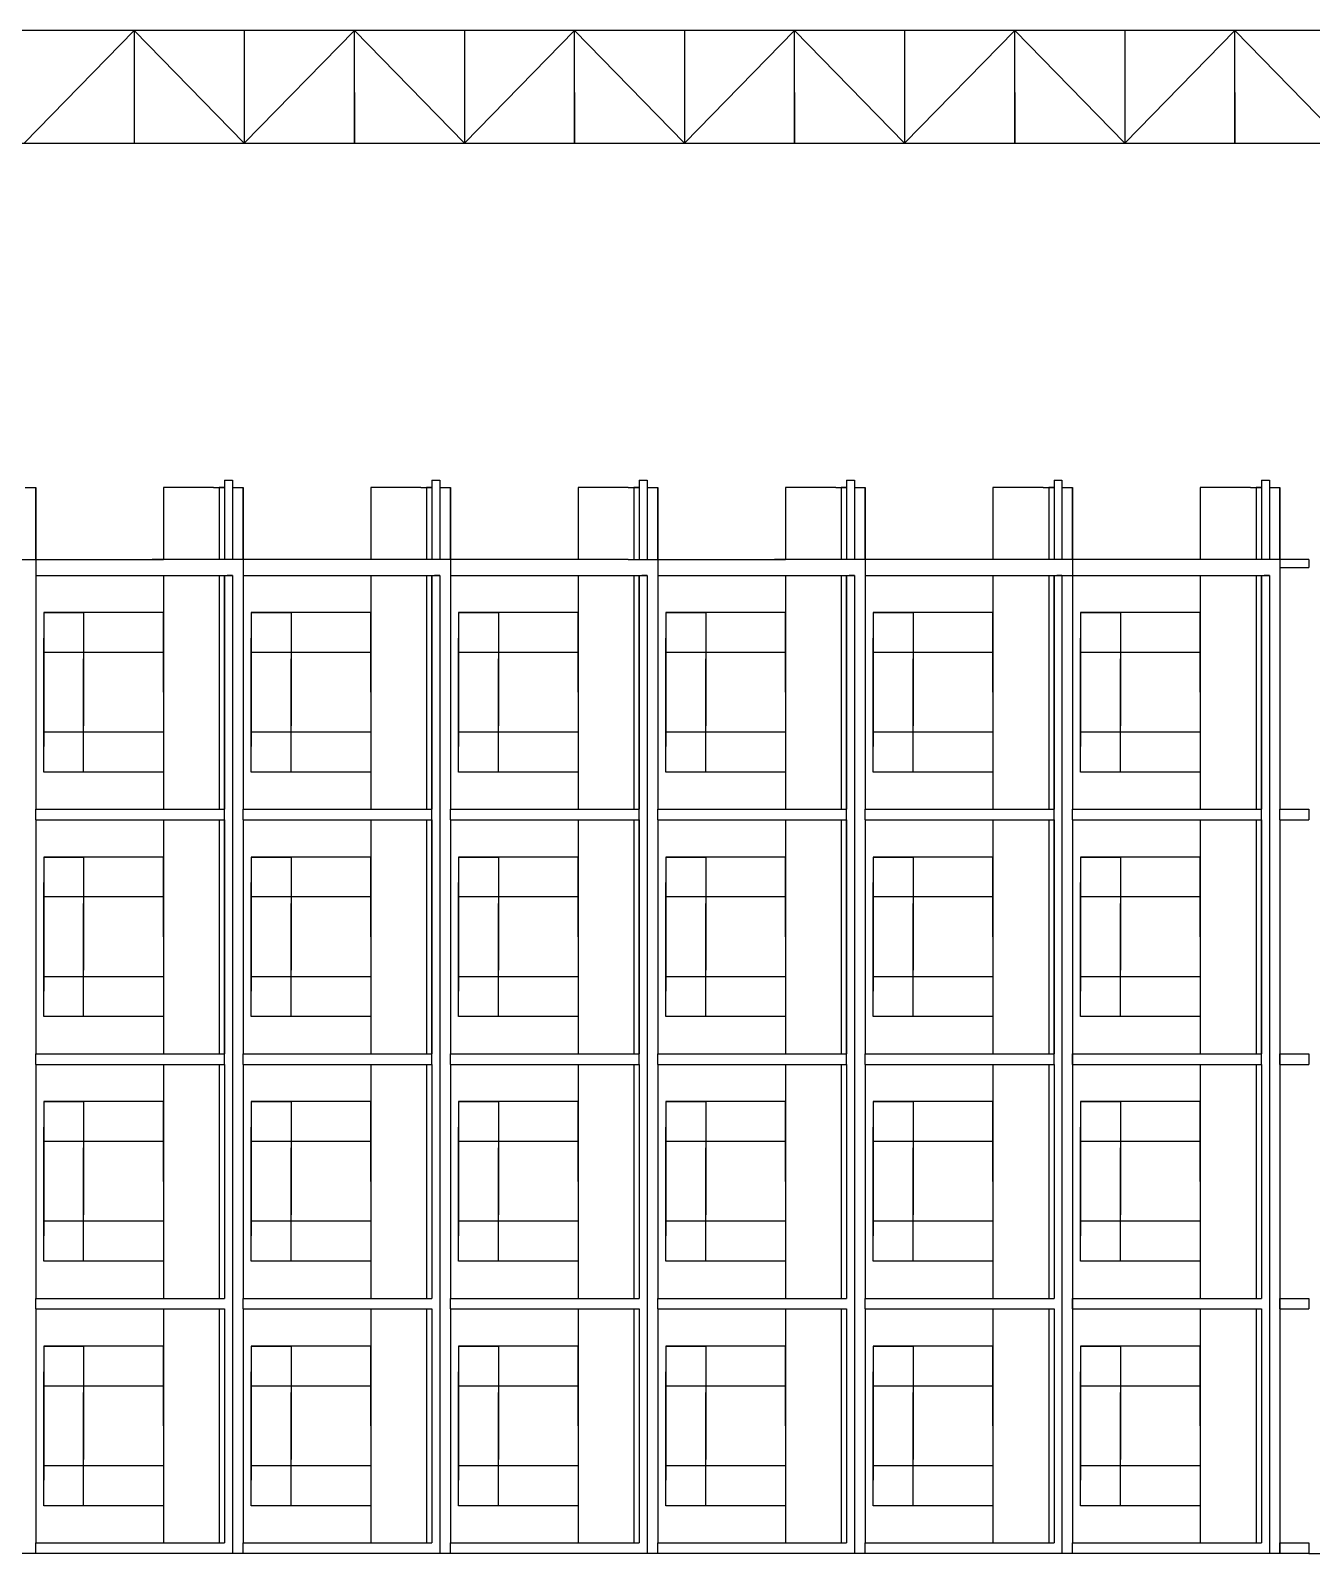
# Model space of a CAD drawing. Header units: metres. Extents: x 0 to 1498, y 0 to 1044.
# Drawn here: x 888.8 to 1129.7, y 526.1 to 812.6 of the extents above; entities that cross this region are included whole.
import ezdxf

# ---------------------------------------------------------------- set-up
doc = ezdxf.new("R2010")
doc.units = ezdxf.units.M
doc.layers.add('352', color=7, linetype='Continuous')

msp = doc.modelspace()

# ---------------------------------------------------------------- linework, layer by layer
at = {"layer": '352'}
for p, q in [((1156.68, 812.56), (659.88, 812.56)), ((887.58, 791.34), (908.28, 812.56)), ((908.28, 812.56), (928.98, 791.34)), ((908.28, 812.56), (908.28, 791.34)), ((928.98, 812.56), (928.98, 791.34)), ((928.98, 791.34), (949.68, 812.56)), ((949.68, 812.56), (970.38, 791.34)), ((949.68, 791.34), (949.68, 812.56)), ((949.68, 791.34), (949.68, 812.56)), ((949.68, 800.91), (949.68, 812.56)), ((970.38, 791.34), (991.08, 812.56)), ((970.38, 812.56), (970.38, 791.34)), ((991.08, 812.56), (1011.78, 791.34)), ((991.08, 791.34), (991.08, 812.56)), ((991.08, 791.34), (991.08, 812.56)), ((991.08, 800.91), (991.08, 812.56)), ((1011.78, 791.34), (1032.48, 812.56)), ((1011.78, 812.56), (1011.78, 791.34)), ((1032.48, 812.56), (1053.18, 791.34)), ((1032.48, 791.34), (1032.48, 812.56)), ((1032.48, 791.34), (1032.48, 812.56)), ((1032.48, 800.91), (1032.48, 812.56)), ((1053.18, 791.34), (1073.88, 812.56)), ((1053.18, 812.56), (1053.18, 791.34)), ((1073.88, 812.56), (1094.58, 791.34)), ((1073.88, 791.34), (1073.88, 812.56)), ((1073.88, 791.34), (1073.88, 812.56)), ((1073.88, 800.91), (1073.88, 812.56)), ((1094.58, 791.34), (1115.28, 812.56)), ((1094.58, 812.56), (1094.58, 791.34)), ((1115.28, 812.56), (1135.98, 791.34)), ((1115.28, 791.34), (1115.28, 812.56)), ((1115.28, 791.34), (1115.28, 812.56)), ((1115.28, 800.91), (1115.28, 812.56)), ((949.68, 800.91), (949.68, 791.34)), ((991.08, 800.91), (991.08, 791.34)), ((1032.48, 800.91), (1032.48, 791.34)), ((1073.88, 800.91), (1073.88, 791.34)), ((1115.28, 800.91), (1115.28, 791.34)), ((868.41, 791.34), (1156.68, 791.34)), ((925.27, 727.99), (925.27, 713.06)), ((925.27, 727.99), (926.77, 727.99)), ((926.77, 727.99), (926.77, 713.06)), ((926.77, 727.99), (926.77, 713.06)), ((964.27, 727.99), (964.27, 713.06)), ((964.27, 727.99), (965.77, 727.99)), ((965.77, 727.99), (965.77, 713.06)), ((965.77, 727.99), (965.77, 713.06)), ((1003.27, 727.99), (1003.27, 713.06)), ((1003.27, 727.99), (1004.77, 727.99)), ((1004.77, 727.99), (1004.77, 713.06)), ((1004.77, 727.99), (1004.77, 713.06)), ((1042.27, 727.99), (1042.27, 713.06)), ((1042.27, 727.99), (1043.77, 727.99)), ((1043.77, 727.99), (1043.77, 713.06)), ((1043.77, 727.99), (1043.77, 713.06)), ((1081.27, 727.99), (1081.27, 713.06)), ((1081.27, 727.99), (1082.77, 727.99)), ((1082.77, 727.99), (1082.77, 713.06)), ((1082.77, 727.99), (1082.77, 713.06)), ((1120.27, 727.99), (1120.27, 713.06)), ((1120.27, 727.99), (1121.77, 727.99)), ((1121.77, 727.99), (1121.77, 713.06)), ((1121.77, 727.99), (1121.77, 713.06)), ((887.77, 726.56), (889.77, 726.56)), ((889.77, 713.06), (889.77, 726.56)), ((889.77, 726.56), (889.77, 713.06)), ((889.77, 726.56), (889.77, 713.06)), ((913.77, 726.56), (913.77, 713.06)), ((923.21, 726.56), (913.77, 726.56)), ((923.21, 726.56), (925.27, 726.56)), ((925.27, 726.56), (924.27, 726.56)), ((924.27, 726.56), (924.27, 713.06)), ((926.77, 726.56), (928.77, 726.56)), ((928.77, 713.06), (928.77, 726.56)), ((928.77, 726.56), (928.77, 713.06)), ((928.77, 726.56), (928.77, 713.06)), ((962.21, 726.56), (952.77, 726.56)), ((952.77, 726.56), (952.77, 713.06)), ((962.21, 726.56), (964.27, 726.56)), ((963.27, 726.56), (963.27, 713.06)), ((964.27, 726.56), (963.27, 726.56)), ((965.77, 726.56), (967.77, 726.56)), ((967.77, 713.06), (967.77, 726.56)), ((967.77, 726.56), (967.77, 713.06)), ((967.77, 726.56), (967.77, 713.06)), ((991.77, 726.56), (991.77, 713.06)), ((1001.21, 726.56), (991.77, 726.56)), ((1001.21, 726.56), (1003.27, 726.56)), ((1002.27, 726.56), (1002.27, 713.06)), ((1003.27, 726.56), (1002.27, 726.56)), ((1004.77, 726.56), (1006.77, 726.56)), ((1006.77, 726.56), (1006.77, 713.06)), ((1006.77, 726.56), (1006.77, 713.06)), ((1006.77, 713.06), (1006.77, 726.56)), ((1030.77, 726.56), (1030.77, 713.06)), ((1040.21, 726.56), (1030.77, 726.56)), ((1040.21, 726.56), (1042.27, 726.56)), ((1042.27, 726.56), (1041.27, 726.56)), ((1041.27, 726.56), (1041.27, 713.06)), ((1043.77, 726.56), (1045.77, 726.56)), ((1045.77, 726.56), (1045.77, 713.06)), ((1045.77, 726.56), (1045.77, 713.06)), ((1045.77, 713.06), (1045.77, 726.56)), ((1079.21, 726.56), (1069.77, 726.56)), ((1069.77, 726.56), (1069.77, 713.06)), ((1079.21, 726.56), (1081.27, 726.56)), ((1080.27, 726.56), (1080.27, 713.06)), ((1081.27, 726.56), (1080.27, 726.56)), ((1082.77, 726.56), (1084.77, 726.56)), ((1084.77, 713.06), (1084.77, 726.56)), ((1084.77, 726.56), (1084.77, 713.06)), ((1084.77, 726.56), (1084.77, 713.06)), ((1108.77, 726.56), (1108.77, 713.06)), ((1118.21, 726.56), (1108.77, 726.56)), ((1118.21, 726.56), (1120.27, 726.56)), ((1119.27, 726.56), (1119.27, 713.06)), ((1120.27, 726.56), (1119.27, 726.56)), ((1121.77, 726.56), (1123.77, 726.56)), ((1123.77, 713.06), (1123.77, 726.56)), ((1123.77, 726.56), (1123.77, 713.06)), ((884.21, 713.06), (913.77, 713.06)), ((889.77, 713.06), (889.77, 710.06)), ((889.77, 713.06), (889.77, 710.06)), ((962.21, 713.06), (911.68, 713.06)), ((950.68, 713.06), (916.71, 713.06)), ((928.77, 713.06), (928.77, 710.06)), ((928.77, 713.06), (928.77, 710.06)), ((1001.21, 713.06), (950.68, 713.06)), ((967.77, 713.06), (967.77, 710.06)), ((967.77, 713.06), (967.77, 710.06)), ((1001.21, 713.06), (1030.77, 713.06)), ((1006.77, 713.06), (1006.77, 710.06)), ((1006.77, 713.06), (1006.77, 710.06)), ((1079.21, 713.06), (1028.68, 713.06)), ((1045.77, 713.06), (1045.77, 710.06)), ((1045.77, 713.06), (1045.77, 710.06)), ((1118.21, 713.06), (1067.68, 713.06)), ((1084.77, 713.06), (1084.77, 710.06)), ((1084.77, 713.06), (1084.77, 710.06)), ((1129.18, 713.06), (1086.39, 713.06)), ((1123.77, 713.06), (1123.77, 710.06)), ((1123.77, 711.55), (1129.18, 711.55)), ((1129.18, 713.06), (1129.18, 711.55)), ((889.77, 710.06), (889.77, 666.06)), ((889.77, 710.06), (889.77, 666.06)), ((889.77, 710.06), (889.77, 666.06)), ((889.77, 710.06), (926.77, 710.06)), ((913.77, 710.06), (913.77, 690.98)), ((924.27, 710.06), (924.27, 687.25)), ((925.27, 710.06), (925.27, 666.06)), ((925.27, 618.06), (925.27, 710.06)), ((926.77, 710.06), (925.77, 710.06)), ((926.77, 710.06), (925.77, 710.06)), ((926.77, 710.06), (926.77, 593.69)), ((926.77, 710.06), (926.77, 666.06)), ((928.77, 710.06), (928.77, 666.06)), ((928.77, 710.06), (928.77, 666.06)), ((928.77, 710.06), (928.77, 666.06)), ((928.77, 710.06), (928.77, 666.06)), ((928.77, 710.06), (965.77, 710.06)), ((952.77, 710.06), (952.77, 690.98)), ((963.27, 710.06), (963.27, 687.25)), ((964.27, 710.06), (964.27, 666.06)), ((964.27, 618.06), (964.27, 710.06)), ((965.77, 710.06), (964.77, 710.06)), ((965.77, 710.06), (964.77, 710.06)), ((965.77, 710.06), (965.77, 666.06)), ((967.77, 710.06), (1004.77, 710.06)), ((967.77, 710.06), (967.77, 666.06)), ((967.77, 710.06), (967.77, 666.06)), ((967.77, 710.06), (967.77, 666.06)), ((991.77, 710.06), (991.77, 690.98)), ((1002.27, 710.06), (1002.27, 687.25)), ((1003.27, 618.06), (1003.27, 710.06)), ((1003.27, 710.06), (1003.27, 666.06)), ((1004.77, 710.06), (1003.77, 710.06)), ((1004.77, 710.06), (1003.77, 710.06)), ((1004.77, 710.06), (1004.77, 593.69)), ((1004.77, 710.06), (1004.77, 666.06)), ((1006.77, 710.06), (1006.77, 666.06)), ((1006.77, 710.06), (1006.77, 666.06)), ((1006.77, 710.06), (1006.77, 666.06)), ((1006.77, 710.06), (1043.77, 710.06)), ((1030.77, 710.06), (1030.77, 690.98)), ((1041.27, 710.06), (1041.27, 687.25)), ((1042.27, 618.06), (1042.27, 710.06)), ((1042.27, 710.06), (1042.27, 666.06)), ((1043.77, 710.06), (1042.77, 710.06)), ((1043.77, 710.06), (1042.77, 710.06)), ((1043.77, 710.06), (1043.77, 593.69)), ((1043.77, 710.06), (1043.77, 666.06)), ((1045.77, 710.06), (1045.77, 666.06)), ((1045.77, 710.06), (1045.77, 666.06)), ((1045.77, 710.06), (1045.77, 666.06)), ((1045.77, 710.06), (1082.77, 710.06)), ((1067.68, 710.06), (1121.77, 710.06)), ((1069.77, 710.06), (1069.77, 690.98)), ((1080.27, 710.06), (1080.27, 687.25)), ((1081.27, 618.06), (1081.27, 710.06)), ((1081.27, 710.06), (1081.27, 666.06)), ((1082.77, 710.06), (1081.77, 710.06)), ((1082.77, 710.06), (1081.77, 710.06)), ((1082.77, 710.06), (1082.77, 666.06)), ((1082.77, 710.06), (1082.77, 593.69)), ((1084.77, 710.06), (1084.77, 666.06)), ((1084.77, 710.06), (1084.77, 666.06)), ((1108.77, 710.06), (1108.77, 690.98)), ((1119.27, 710.06), (1119.27, 687.25)), ((1120.27, 618.06), (1120.27, 710.06)), ((1120.27, 710.06), (1120.27, 666.06)), ((1121.77, 710.06), (1120.77, 710.06)), ((1121.77, 710.06), (1121.77, 593.69)), ((1121.77, 710.06), (1121.77, 666.06)), ((1123.77, 710.06), (1123.77, 666.06)), ((891.27, 703.06), (891.27, 677.85)), ((913.77, 703.06), (891.27, 703.06)), ((891.27, 703.06), (898.77, 703.06)), ((898.77, 703.06), (898.77, 681.78)), ((913.77, 688.06), (913.77, 703.06)), ((930.27, 703.06), (930.27, 677.85)), ((952.77, 703.06), (930.27, 703.06)), ((930.27, 703.06), (937.77, 703.06)), ((937.77, 703.06), (937.77, 681.78)), ((952.77, 688.06), (952.77, 703.06)), ((991.77, 703.06), (969.27, 703.06)), ((969.27, 703.06), (969.27, 677.85)), ((969.27, 703.06), (976.77, 703.06)), ((976.77, 703.06), (976.77, 681.78)), ((991.77, 688.06), (991.77, 703.06)), ((1008.27, 703.06), (1008.27, 677.85)), ((1008.27, 703.06), (1015.77, 703.06)), ((1030.77, 703.06), (1008.27, 703.06)), ((1015.77, 703.06), (1015.77, 681.78)), ((1030.77, 688.06), (1030.77, 703.06)), ((1047.27, 703.06), (1047.27, 677.85)), ((1069.77, 703.06), (1047.27, 703.06)), ((1047.27, 703.06), (1054.77, 703.06)), ((1054.77, 703.06), (1054.77, 681.78)), ((1069.77, 688.06), (1069.77, 703.06)), ((1086.27, 703.06), (1086.27, 677.85)), ((1108.77, 703.06), (1086.27, 703.06)), ((1086.27, 703.06), (1093.77, 703.06)), ((1093.77, 703.06), (1093.77, 681.78)), ((1108.77, 688.06), (1108.77, 703.06)), ((891.27, 673.06), (891.27, 698.27)), ((930.27, 673.06), (930.27, 698.27)), ((969.27, 673.06), (969.27, 698.27)), ((1008.27, 673.06), (1008.27, 698.27)), ((1047.27, 673.06), (1047.27, 698.27)), ((1086.27, 673.06), (1086.27, 698.27)), ((913.77, 695.56), (891.27, 695.56)), ((898.77, 673.06), (898.77, 694.35)), ((913.77, 688.06), (913.77, 695.56)), ((952.77, 695.56), (930.27, 695.56)), ((937.77, 673.06), (937.77, 694.35)), ((952.77, 688.06), (952.77, 695.56)), ((991.77, 695.56), (969.27, 695.56)), ((976.77, 673.06), (976.77, 694.35)), ((991.77, 688.06), (991.77, 695.56)), ((1030.77, 695.56), (1008.27, 695.56)), ((1015.77, 673.06), (1015.77, 694.35)), ((1030.77, 688.06), (1030.77, 695.56)), ((1069.77, 695.56), (1047.27, 695.56)), ((1054.77, 673.06), (1054.77, 694.35)), ((1069.77, 688.06), (1069.77, 695.56)), ((1108.77, 695.56), (1086.27, 695.56)), ((1093.77, 673.06), (1093.77, 694.35)), ((1108.77, 688.06), (1108.77, 695.56)), ((913.77, 690.98), (913.77, 666.06)), ((952.77, 690.98), (952.77, 666.06)), ((991.77, 690.98), (991.77, 666.06)), ((1030.77, 690.98), (1030.77, 666.06)), ((1069.77, 690.98), (1069.77, 666.06)), ((1108.77, 690.98), (1108.77, 666.06)), ((924.27, 687.25), (924.27, 666.06)), ((963.27, 687.25), (963.27, 666.06)), ((1002.27, 687.25), (1002.27, 666.06)), ((1041.27, 687.25), (1041.27, 666.06)), ((1080.27, 687.25), (1080.27, 666.06)), ((1119.27, 687.25), (1119.27, 666.06)), ((913.77, 680.56), (891.27, 680.56)), ((952.77, 680.56), (930.27, 680.56)), ((991.77, 680.56), (969.27, 680.56)), ((1030.77, 680.56), (1008.27, 680.56)), ((1069.77, 680.56), (1047.27, 680.56)), ((1108.77, 680.56), (1086.27, 680.56)), ((913.77, 673.06), (891.27, 673.06)), ((952.77, 673.06), (930.27, 673.06)), ((991.77, 673.06), (969.27, 673.06)), ((1030.77, 673.06), (1008.27, 673.06)), ((1069.77, 673.06), (1047.27, 673.06)), ((1108.77, 673.06), (1086.27, 673.06)), ((889.77, 666.06), (925.27, 666.06)), ((889.77, 664.06), (889.77, 666.06)), ((911.68, 666.06), (925.27, 666.06)), ((928.77, 666.06), (964.27, 666.06)), ((928.77, 664.06), (928.77, 666.06)), ((950.68, 666.06), (964.27, 666.06)), ((965.77, 666.06), (965.77, 602.65)), ((967.77, 666.06), (1003.27, 666.06)), ((967.77, 664.06), (967.77, 666.06)), ((989.68, 666.06), (1003.27, 666.06)), ((1006.77, 666.06), (1042.27, 666.06)), ((1006.77, 664.06), (1006.77, 666.06)), ((1028.68, 666.06), (1042.27, 666.06)), ((1045.77, 666.06), (1081.27, 666.06)), ((1045.77, 664.06), (1045.77, 666.06)), ((1067.68, 666.06), (1081.27, 666.06)), ((1084.77, 666.06), (1120.27, 666.06)), ((1084.77, 664.06), (1084.77, 666.06)), ((1123.77, 666.06), (1129.18, 666.06)), ((1123.77, 664.06), (1123.77, 666.06)), ((1129.18, 666.06), (1129.18, 664.06)), ((889.77, 664.06), (925.27, 664.06)), ((889.77, 664.06), (889.77, 620.06)), ((889.77, 664.06), (889.77, 620.06)), ((911.68, 664.06), (925.27, 664.06)), ((913.77, 664.06), (913.77, 649.31)), ((913.77, 664.06), (913.77, 644.98)), ((924.27, 664.06), (924.27, 641.25)), ((924.27, 664.06), (924.27, 658.07)), ((925.27, 664.06), (925.27, 620.06)), ((928.77, 664.06), (928.77, 620.06)), ((928.77, 664.06), (928.77, 620.06)), ((928.77, 664.06), (928.77, 620.06)), ((928.77, 664.06), (964.27, 664.06)), ((950.68, 664.06), (964.27, 664.06)), ((952.77, 664.06), (952.77, 649.31)), ((952.77, 664.06), (952.77, 644.98)), ((963.27, 664.06), (963.27, 641.25)), ((963.27, 664.06), (963.27, 658.07)), ((964.27, 664.06), (964.27, 620.06)), ((967.77, 664.06), (1003.27, 664.06)), ((967.77, 664.06), (967.77, 620.06)), ((967.77, 664.06), (967.77, 620.06)), ((989.68, 664.06), (1003.27, 664.06)), ((991.77, 664.06), (991.77, 649.31)), ((991.77, 664.06), (991.77, 644.98)), ((1002.27, 664.06), (1002.27, 641.25)), ((1002.27, 664.06), (1002.27, 658.07)), ((1003.27, 664.06), (1003.27, 620.06)), ((1006.77, 664.06), (1042.27, 664.06)), ((1006.77, 664.06), (1006.77, 620.06)), ((1006.77, 664.06), (1006.77, 620.06)), ((1028.68, 664.06), (1042.27, 664.06)), ((1030.77, 664.06), (1030.77, 649.31)), ((1030.77, 664.06), (1030.77, 644.98)), ((1041.27, 664.06), (1041.27, 641.25)), ((1041.27, 664.06), (1041.27, 658.07)), ((1042.27, 664.06), (1042.27, 620.06)), ((1043.77, 664.06), (1043.77, 547.69)), ((1045.77, 664.06), (1045.77, 620.06)), ((1045.77, 664.06), (1045.77, 620.06)), ((1045.77, 664.06), (1081.27, 664.06)), ((1067.68, 664.06), (1081.27, 664.06)), ((1069.77, 664.06), (1069.77, 649.31)), ((1069.77, 664.06), (1069.77, 644.98)), ((1080.27, 664.06), (1080.27, 641.25)), ((1080.27, 664.06), (1080.27, 658.07)), ((1081.27, 664.06), (1081.27, 620.06)), ((1082.77, 664.06), (1082.77, 547.69)), ((1084.77, 664.06), (1120.27, 664.06)), ((1084.77, 664.06), (1084.77, 585.56)), ((1084.77, 664.06), (1084.77, 620.06)), ((1108.77, 664.06), (1108.77, 644.98)), ((1108.77, 664.06), (1108.77, 649.31)), ((1119.27, 664.06), (1119.27, 641.25)), ((1119.27, 664.06), (1119.27, 658.07)), ((1120.27, 664.06), (1120.27, 620.06)), ((1121.77, 664.06), (1121.77, 581.02)), ((1123.77, 664.06), (1123.77, 585.56)), ((1123.77, 664.06), (1129.18, 664.06)), ((891.27, 657.06), (891.27, 631.85)), ((913.77, 657.06), (891.27, 657.06)), ((891.27, 657.06), (898.77, 657.06)), ((898.77, 657.06), (898.77, 635.78)), ((913.77, 642.06), (913.77, 657.06)), ((930.27, 657.06), (930.27, 631.85)), ((952.77, 657.06), (930.27, 657.06)), ((930.27, 657.06), (937.77, 657.06)), ((937.77, 657.06), (937.77, 635.78)), ((952.77, 642.06), (952.77, 657.06)), ((991.77, 657.06), (969.27, 657.06)), ((969.27, 657.06), (969.27, 631.85)), ((969.27, 657.06), (976.77, 657.06)), ((976.77, 657.06), (976.77, 635.78)), ((991.77, 642.06), (991.77, 657.06)), ((1008.27, 657.06), (1008.27, 631.85)), ((1008.27, 657.06), (1015.77, 657.06)), ((1030.77, 657.06), (1008.27, 657.06)), ((1015.77, 657.06), (1015.77, 635.78)), ((1030.77, 642.06), (1030.77, 657.06)), ((1047.27, 657.06), (1047.27, 631.85)), ((1069.77, 657.06), (1047.27, 657.06)), ((1047.27, 657.06), (1054.77, 657.06)), ((1054.77, 657.06), (1054.77, 635.78)), ((1069.77, 642.06), (1069.77, 657.06)), ((1108.77, 657.06), (1086.27, 657.06)), ((1086.27, 657.06), (1086.27, 631.85)), ((1086.27, 657.06), (1093.77, 657.06)), ((1093.77, 657.06), (1093.77, 635.78)), ((1108.77, 642.06), (1108.77, 657.06)), ((891.27, 627.06), (891.27, 652.27)), ((930.27, 627.06), (930.27, 652.27)), ((969.27, 627.06), (969.27, 652.27)), ((1008.27, 627.06), (1008.27, 652.27)), ((1047.27, 627.06), (1047.27, 652.27)), ((1086.27, 627.06), (1086.27, 652.27)), ((913.77, 649.56), (891.27, 649.56)), ((898.77, 627.06), (898.77, 648.35)), ((913.77, 642.06), (913.77, 649.56)), ((952.77, 649.56), (930.27, 649.56)), ((937.77, 627.06), (937.77, 648.35)), ((952.77, 642.06), (952.77, 649.56)), ((991.77, 649.56), (969.27, 649.56)), ((976.77, 627.06), (976.77, 648.35)), ((991.77, 642.06), (991.77, 649.56)), ((1030.77, 649.56), (1008.27, 649.56)), ((1015.77, 627.06), (1015.77, 648.35)), ((1030.77, 642.06), (1030.77, 649.56)), ((1069.77, 649.56), (1047.27, 649.56)), ((1054.77, 627.06), (1054.77, 648.35)), ((1069.77, 642.06), (1069.77, 649.56)), ((1108.77, 649.56), (1086.27, 649.56)), ((1093.77, 627.06), (1093.77, 648.35)), ((1108.77, 642.06), (1108.77, 649.56)), ((913.77, 644.98), (913.77, 620.06)), ((952.77, 644.98), (952.77, 620.06)), ((991.77, 644.98), (991.77, 620.06)), ((1030.77, 644.98), (1030.77, 620.06)), ((1069.77, 644.98), (1069.77, 620.06)), ((1108.77, 644.98), (1108.77, 620.06)), ((924.27, 641.25), (924.27, 620.06)), ((963.27, 641.25), (963.27, 620.06)), ((1002.27, 641.25), (1002.27, 620.06)), ((1041.27, 641.25), (1041.27, 620.06)), ((1080.27, 641.25), (1080.27, 620.06)), ((1119.27, 641.25), (1119.27, 620.06)), ((913.77, 634.56), (891.27, 634.56)), ((952.77, 634.56), (930.27, 634.56)), ((991.77, 634.56), (969.27, 634.56)), ((1030.77, 634.56), (1008.27, 634.56)), ((1069.77, 634.56), (1047.27, 634.56)), ((1108.77, 634.56), (1086.27, 634.56)), ((913.77, 627.06), (891.27, 627.06)), ((952.77, 627.06), (930.27, 627.06)), ((991.77, 627.06), (969.27, 627.06)), ((1030.77, 627.06), (1008.27, 627.06)), ((1069.77, 627.06), (1047.27, 627.06)), ((1108.77, 627.06), (1086.27, 627.06)), ((889.77, 620.06), (925.27, 620.06)), ((889.77, 620.06), (925.27, 620.06)), ((889.77, 620.06), (925.27, 620.06)), ((889.77, 618.06), (889.77, 620.06)), ((889.77, 618.06), (889.77, 620.06)), ((889.77, 618.06), (889.77, 620.06)), ((889.77, 618.06), (889.77, 620.06)), ((889.77, 618.06), (889.77, 620.06)), ((889.77, 618.06), (889.77, 620.06)), ((889.77, 618.06), (889.77, 620.06)), ((911.68, 620.06), (925.27, 620.06)), ((911.68, 620.06), (925.27, 620.06)), ((911.68, 620.06), (925.27, 620.06)), ((911.68, 620.06), (925.27, 620.06)), ((926.77, 620.06), (926.77, 556.65)), ((928.77, 620.06), (964.27, 620.06)), ((928.77, 620.06), (964.27, 620.06)), ((928.77, 618.06), (928.77, 620.06)), ((928.77, 618.06), (928.77, 620.06)), ((928.77, 618.06), (928.77, 620.06)), ((928.77, 618.06), (928.77, 620.06)), ((950.68, 620.06), (964.27, 620.06)), ((950.68, 620.06), (964.27, 620.06)), ((965.77, 620.06), (965.77, 556.65)), ((967.77, 620.06), (1003.27, 620.06)), ((967.77, 620.06), (1003.27, 620.06)), ((967.77, 618.06), (967.77, 620.06)), ((967.77, 618.06), (967.77, 620.06)), ((989.68, 620.06), (1003.27, 620.06)), ((989.68, 620.06), (1003.27, 620.06)), ((1006.77, 620.06), (1042.27, 620.06)), ((1006.77, 620.06), (1042.27, 620.06)), ((1006.77, 618.06), (1006.77, 620.06)), ((1006.77, 618.06), (1006.77, 620.06)), ((1028.68, 620.06), (1042.27, 620.06)), ((1028.68, 620.06), (1042.27, 620.06)), ((1045.77, 620.06), (1081.27, 620.06)), ((1045.77, 620.06), (1081.27, 620.06)), ((1045.77, 618.06), (1045.77, 620.06)), ((1045.77, 618.06), (1045.77, 620.06)), ((1067.68, 620.06), (1081.27, 620.06)), ((1067.68, 620.06), (1081.27, 620.06)), ((1084.77, 620.06), (1120.27, 620.06)), ((1084.77, 620.06), (1120.27, 620.06)), ((1084.77, 618.06), (1084.77, 620.06)), ((1084.77, 618.06), (1084.77, 620.06)), ((1123.77, 620.06), (1129.18, 620.06)), ((1123.77, 620.06), (1129.18, 620.06)), ((1123.77, 618.06), (1123.77, 620.06)), ((1123.77, 618.06), (1123.77, 620.06)), ((1129.18, 620.06), (1129.18, 618.06)), ((1129.18, 620.06), (1129.18, 618.06)), ((889.77, 618.06), (889.77, 574.06)), ((889.77, 618.06), (889.77, 574.06)), ((889.77, 618.06), (889.77, 574.06)), ((889.77, 618.06), (889.77, 574.06)), ((889.77, 618.06), (889.77, 574.06)), ((889.77, 618.06), (889.77, 574.06)), ((889.77, 618.06), (889.77, 574.06)), ((889.77, 618.06), (889.77, 574.06)), ((889.77, 618.06), (925.27, 618.06)), ((889.77, 618.06), (925.27, 618.06)), ((889.77, 618.06), (925.27, 618.06)), ((911.68, 618.06), (925.27, 618.06)), ((911.68, 618.06), (925.27, 618.06)), ((911.68, 618.06), (925.27, 618.06)), ((911.68, 618.06), (925.27, 618.06)), ((913.77, 618.06), (913.77, 598.98)), ((913.77, 618.06), (913.77, 603.31)), ((913.77, 618.06), (913.77, 603.31)), ((913.77, 618.06), (913.77, 598.98)), ((924.27, 618.06), (924.27, 612.07)), ((924.27, 618.06), (924.27, 612.07)), ((924.27, 618.06), (924.27, 595.25)), ((924.27, 618.06), (924.27, 612.07)), ((924.27, 618.06), (924.27, 595.25)), ((924.27, 618.06), (924.27, 612.07)), ((925.27, 618.06), (925.27, 574.06)), ((925.27, 618.06), (925.27, 574.06)), ((928.77, 618.06), (928.77, 574.06)), ((928.77, 618.06), (928.77, 574.06)), ((928.77, 618.06), (928.77, 574.06)), ((928.77, 618.06), (928.77, 574.06)), ((928.77, 618.06), (928.77, 574.06)), ((928.77, 618.06), (964.27, 618.06)), ((928.77, 618.06), (964.27, 618.06)), ((950.68, 618.06), (964.27, 618.06)), ((950.68, 618.06), (964.27, 618.06)), ((952.77, 618.06), (952.77, 603.31)), ((952.77, 618.06), (952.77, 598.98)), ((963.27, 618.06), (963.27, 612.07)), ((963.27, 618.06), (963.27, 595.25)), ((963.27, 618.06), (963.27, 612.07)), ((964.27, 618.06), (964.27, 574.06)), ((967.77, 618.06), (1003.27, 618.06)), ((967.77, 618.06), (1003.27, 618.06)), ((967.77, 618.06), (967.77, 574.06)), ((967.77, 618.06), (967.77, 574.06)), ((989.68, 618.06), (1003.27, 618.06)), ((989.68, 618.06), (1003.27, 618.06)), ((991.77, 618.06), (991.77, 603.31)), ((991.77, 618.06), (991.77, 598.98)), ((1002.27, 618.06), (1002.27, 612.07)), ((1002.27, 618.06), (1002.27, 595.25)), ((1002.27, 618.06), (1002.27, 612.07)), ((1003.27, 618.06), (1003.27, 574.06)), ((1006.77, 618.06), (1006.77, 574.06)), ((1006.77, 618.06), (1006.77, 574.06)), ((1006.77, 618.06), (1042.27, 618.06)), ((1006.77, 618.06), (1042.27, 618.06)), ((1028.68, 618.06), (1042.27, 618.06)), ((1028.68, 618.06), (1042.27, 618.06)), ((1030.77, 618.06), (1030.77, 603.31)), ((1030.77, 618.06), (1030.77, 598.98)), ((1041.27, 618.06), (1041.27, 612.07)), ((1041.27, 618.06), (1041.27, 595.25)), ((1041.27, 618.06), (1041.27, 612.07)), ((1042.27, 618.06), (1042.27, 574.06)), ((1042.27, 618.06), (1042.27, 582.45)), ((1045.77, 618.06), (1045.77, 574.06)), ((1045.77, 618.06), (1045.77, 574.06)), ((1045.77, 618.06), (1045.77, 591.77)), ((1045.77, 618.06), (1045.77, 591.77)), ((1045.77, 618.06), (1081.27, 618.06)), ((1045.77, 618.06), (1081.27, 618.06)), ((1067.68, 618.06), (1081.27, 618.06)), ((1067.68, 618.06), (1081.27, 618.06)), ((1069.77, 618.06), (1069.77, 603.31)), ((1069.77, 618.06), (1069.77, 598.98)), ((1080.27, 618.06), (1080.27, 612.07)), ((1080.27, 618.06), (1080.27, 595.25)), ((1080.27, 618.06), (1080.27, 612.07)), ((1081.27, 618.06), (1081.27, 574.06)), ((1081.27, 618.06), (1081.27, 582.45)), ((1084.77, 618.06), (1120.27, 618.06)), ((1084.77, 618.06), (1120.27, 618.06)), ((1084.77, 618.06), (1084.77, 574.06)), ((1084.77, 618.06), (1084.77, 539.56)), ((1084.77, 618.06), (1084.77, 591.77)), ((1108.77, 618.06), (1108.77, 603.31)), ((1108.77, 618.06), (1108.77, 598.98)), ((1119.27, 618.06), (1119.27, 612.07)), ((1119.27, 618.06), (1119.27, 595.25)), ((1119.27, 618.06), (1119.27, 612.07)), ((1120.27, 618.06), (1120.27, 574.06)), ((1120.27, 618.06), (1120.27, 582.45)), ((1121.77, 618.06), (1121.77, 535.02)), ((1123.77, 618.06), (1123.77, 539.56)), ((1123.77, 618.06), (1129.18, 618.06)), ((1123.77, 618.06), (1129.18, 618.06)), ((891.27, 611.06), (898.77, 611.06)), ((891.27, 611.06), (898.77, 611.06)), ((913.77, 611.06), (891.27, 611.06)), ((891.27, 611.06), (891.27, 585.85)), ((891.27, 611.06), (891.27, 585.85)), ((891.27, 611.06), (891.27, 585.85)), ((898.77, 611.06), (898.77, 589.78)), ((898.77, 611.06), (898.77, 589.78)), ((913.77, 596.06), (913.77, 611.06)), ((913.77, 596.06), (913.77, 611.06)), ((930.27, 611.06), (930.27, 585.85)), ((930.27, 611.06), (930.27, 585.85)), ((952.77, 611.06), (930.27, 611.06)), ((930.27, 611.06), (937.77, 611.06)), ((937.77, 611.06), (937.77, 589.78)), ((952.77, 596.06), (952.77, 611.06)), ((991.77, 611.06), (969.27, 611.06)), ((969.27, 611.06), (969.27, 585.85)), ((969.27, 611.06), (976.77, 611.06)), ((976.77, 611.06), (976.77, 589.78)), ((991.77, 596.06), (991.77, 611.06)), ((1008.27, 611.06), (1015.77, 611.06)), ((1030.77, 611.06), (1008.27, 611.06)), ((1008.27, 611.06), (1008.27, 585.85)), ((1015.77, 611.06), (1015.77, 589.78)), ((1030.77, 596.06), (1030.77, 611.06)), ((1047.27, 611.06), (1047.27, 585.85)), ((1069.77, 611.06), (1047.27, 611.06)), ((1047.27, 611.06), (1054.77, 611.06)), ((1054.77, 611.06), (1054.77, 589.78)), ((1069.77, 596.06), (1069.77, 611.06)), ((1108.77, 611.06), (1086.27, 611.06)), ((1086.27, 611.06), (1086.27, 585.85)), ((1086.27, 611.06), (1093.77, 611.06)), ((1093.77, 611.06), (1093.77, 589.78)), ((1108.77, 596.06), (1108.77, 611.06)), ((891.27, 581.06), (891.27, 606.27)), ((891.27, 581.06), (891.27, 606.27)), ((891.27, 581.06), (891.27, 606.27)), ((930.27, 581.06), (930.27, 606.27)), ((930.27, 581.06), (930.27, 606.27)), ((969.27, 581.06), (969.27, 606.27)), ((1008.27, 581.06), (1008.27, 606.27)), ((1047.27, 581.06), (1047.27, 606.27)), ((1086.27, 581.06), (1086.27, 606.27)), ((913.77, 603.56), (891.27, 603.56)), ((898.77, 581.06), (898.77, 602.35)), ((898.77, 581.06), (898.77, 602.35)), ((913.77, 596.06), (913.77, 603.56)), ((913.77, 596.06), (913.77, 603.56)), ((952.77, 603.56), (930.27, 603.56)), ((937.77, 581.06), (937.77, 602.35)), ((952.77, 596.06), (952.77, 603.56)), ((991.77, 603.56), (969.27, 603.56)), ((976.77, 581.06), (976.77, 602.35)), ((991.77, 596.06), (991.77, 603.56)), ((1030.77, 603.56), (1008.27, 603.56)), ((1015.77, 581.06), (1015.77, 602.35)), ((1030.77, 596.06), (1030.77, 603.56)), ((1069.77, 603.56), (1047.27, 603.56)), ((1054.77, 581.06), (1054.77, 602.35)), ((1069.77, 596.06), (1069.77, 603.56)), ((1108.77, 603.56), (1086.27, 603.56)), ((1093.77, 581.06), (1093.77, 602.35)), ((1108.77, 596.06), (1108.77, 603.56)), ((913.77, 598.98), (913.77, 574.06)), ((913.77, 598.98), (913.77, 574.06)), ((952.77, 598.98), (952.77, 574.06)), ((991.77, 598.98), (991.77, 574.06)), ((1030.77, 598.98), (1030.77, 574.06)), ((1069.77, 598.98), (1069.77, 574.06)), ((1108.77, 598.98), (1108.77, 574.06)), ((924.27, 595.25), (924.27, 574.06)), ((924.27, 595.25), (924.27, 574.06)), ((963.27, 595.25), (963.27, 574.06)), ((1002.27, 595.25), (1002.27, 574.06)), ((1004.77, 593.69), (1004.77, 526.06)), ((1041.27, 595.25), (1041.27, 574.06)), ((1080.27, 595.25), (1080.27, 574.06)), ((1119.27, 595.25), (1119.27, 574.06)), ((913.77, 588.56), (891.27, 588.56)), ((952.77, 588.56), (930.27, 588.56)), ((991.77, 588.56), (969.27, 588.56)), ((1030.77, 588.56), (1008.27, 588.56)), ((1069.77, 588.56), (1047.27, 588.56)), ((1108.77, 588.56), (1086.27, 588.56)), ((913.77, 581.06), (891.27, 581.06)), ((952.77, 581.06), (930.27, 581.06)), ((991.77, 581.06), (969.27, 581.06)), ((1030.77, 581.06), (1008.27, 581.06)), ((1069.77, 581.06), (1047.27, 581.06)), ((1108.77, 581.06), (1086.27, 581.06)), ((889.77, 574.06), (925.27, 574.06)), ((889.77, 574.06), (925.27, 574.06)), ((889.77, 574.06), (925.27, 574.06)), ((889.77, 572.06), (889.77, 574.06)), ((889.77, 572.06), (889.77, 574.06)), ((889.77, 572.06), (889.77, 574.06)), ((889.77, 572.06), (889.77, 574.06)), ((889.77, 572.06), (889.77, 574.06)), ((889.77, 572.06), (889.77, 574.06)), ((889.77, 572.06), (889.77, 574.06)), ((889.77, 572.06), (889.77, 574.06)), ((889.77, 572.06), (889.77, 574.06)), ((911.68, 574.06), (925.27, 574.06)), ((911.68, 574.06), (925.27, 574.06)), ((911.68, 574.06), (925.27, 574.06)), ((911.68, 574.06), (925.27, 574.06)), ((926.77, 574.06), (926.77, 526.06)), ((928.77, 572.06), (928.77, 574.06)), ((928.77, 572.06), (928.77, 574.06)), ((928.77, 572.06), (928.77, 574.06)), ((928.77, 572.06), (928.77, 574.06)), ((928.77, 572.06), (928.77, 574.06)), ((928.77, 572.06), (928.77, 574.06)), ((928.77, 574.06), (964.27, 574.06)), ((928.77, 574.06), (964.27, 574.06)), ((928.77, 574.06), (964.27, 574.06)), ((950.68, 574.06), (964.27, 574.06)), ((950.68, 574.06), (964.27, 574.06)), ((950.68, 574.06), (964.27, 574.06)), ((965.77, 574.06), (965.77, 526.06)), ((967.77, 574.06), (1003.27, 574.06)), ((967.77, 574.06), (1003.27, 574.06)), ((967.77, 574.06), (1003.27, 574.06)), ((967.77, 572.06), (967.77, 574.06)), ((967.77, 572.06), (967.77, 574.06)), ((967.77, 572.06), (967.77, 574.06)), ((989.68, 574.06), (1003.27, 574.06)), ((989.68, 574.06), (1003.27, 574.06)), ((989.68, 574.06), (1003.27, 574.06)), ((1006.77, 574.06), (1042.27, 574.06)), ((1006.77, 574.06), (1042.27, 574.06)), ((1006.77, 574.06), (1042.27, 574.06)), ((1006.77, 572.06), (1006.77, 574.06)), ((1006.77, 572.06), (1006.77, 574.06)), ((1006.77, 572.06), (1006.77, 574.06)), ((1028.68, 574.06), (1042.27, 574.06)), ((1028.68, 574.06), (1042.27, 574.06)), ((1028.68, 574.06), (1042.27, 574.06)), ((1045.77, 572.06), (1045.77, 574.06)), ((1045.77, 572.06), (1045.77, 574.06)), ((1045.77, 572.06), (1045.77, 574.06)), ((1045.77, 574.06), (1081.27, 574.06)), ((1045.77, 574.06), (1081.27, 574.06)), ((1045.77, 574.06), (1081.27, 574.06)), ((1067.68, 574.06), (1081.27, 574.06)), ((1067.68, 574.06), (1081.27, 574.06)), ((1067.68, 574.06), (1081.27, 574.06)), ((1084.77, 574.06), (1120.27, 574.06)), ((1084.77, 574.06), (1120.27, 574.06)), ((1084.77, 574.06), (1120.27, 574.06)), ((1084.77, 572.06), (1084.77, 574.06)), ((1084.77, 572.06), (1084.77, 574.06)), ((1084.77, 572.06), (1084.77, 574.06)), ((1123.77, 572.06), (1123.77, 574.06)), ((1123.77, 572.06), (1123.77, 574.06)), ((1123.77, 572.06), (1123.77, 574.06)), ((1123.77, 574.06), (1129.18, 574.06)), ((1123.77, 574.06), (1129.18, 574.06)), ((1123.77, 574.06), (1129.18, 574.06)), ((1129.18, 574.06), (1129.18, 572.06)), ((1129.18, 574.06), (1129.18, 572.06)), ((1129.18, 574.06), (1129.18, 572.06)), ((889.77, 572.06), (889.77, 528.06)), ((889.77, 572.06), (889.77, 528.06)), ((889.77, 572.06), (889.77, 528.06)), ((889.77, 572.06), (889.77, 528.06)), ((889.77, 572.06), (889.77, 528.06)), ((889.77, 572.06), (889.77, 528.06)), ((889.77, 572.06), (889.77, 528.06)), ((889.77, 572.06), (889.77, 528.06)), ((889.77, 572.06), (925.27, 572.06)), ((889.77, 572.06), (925.27, 572.06)), ((889.77, 572.06), (925.27, 572.06)), ((911.68, 572.06), (925.27, 572.06)), ((911.68, 572.06), (925.27, 572.06)), ((911.68, 572.06), (925.27, 572.06)), ((911.68, 572.06), (925.27, 572.06)), ((913.77, 572.06), (913.77, 557.31)), ((913.77, 572.06), (913.77, 552.98)), ((924.27, 572.06), (924.27, 549.25)), ((924.27, 572.06), (924.27, 549.25)), ((924.27, 572.06), (924.27, 566.07)), ((924.27, 572.06), (924.27, 566.07)), ((924.27, 572.06), (924.27, 566.07)), ((924.27, 572.06), (924.27, 566.07)), ((924.27, 572.06), (924.27, 566.07)), ((924.27, 572.06), (924.27, 566.07)), ((925.27, 572.06), (925.27, 528.06)), ((925.27, 572.06), (925.27, 528.06)), ((928.77, 572.06), (928.77, 528.06)), ((928.77, 572.06), (928.77, 528.06)), ((928.77, 572.06), (928.77, 528.06)), ((928.77, 572.06), (928.77, 528.06)), ((928.77, 572.06), (928.77, 528.06)), ((928.77, 572.06), (964.27, 572.06)), ((928.77, 572.06), (964.27, 572.06)), ((928.77, 572.06), (964.27, 572.06)), ((950.68, 572.06), (964.27, 572.06)), ((950.68, 572.06), (964.27, 572.06)), ((950.68, 572.06), (964.27, 572.06)), ((952.77, 572.06), (952.77, 552.98)), ((952.77, 572.06), (952.77, 557.31)), ((963.27, 572.06), (963.27, 549.25)), ((963.27, 572.06), (963.27, 566.07)), ((963.27, 572.06), (963.27, 566.07)), ((963.27, 572.06), (963.27, 566.07)), ((964.27, 572.06), (964.27, 528.06)), ((967.77, 572.06), (967.77, 528.06)), ((967.77, 572.06), (967.77, 528.06)), ((967.77, 572.06), (1003.27, 572.06)), ((967.77, 572.06), (1003.27, 572.06)), ((967.77, 572.06), (1003.27, 572.06)), ((989.68, 572.06), (1003.27, 572.06)), ((989.68, 572.06), (1003.27, 572.06)), ((989.68, 572.06), (1003.27, 572.06)), ((991.77, 572.06), (991.77, 552.98)), ((991.77, 572.06), (991.77, 557.31)), ((1002.27, 572.06), (1002.27, 549.25)), ((1002.27, 572.06), (1002.27, 566.07)), ((1002.27, 572.06), (1002.27, 566.07)), ((1002.27, 572.06), (1002.27, 566.07)), ((1003.27, 572.06), (1003.27, 528.06)), ((1006.77, 572.06), (1006.77, 528.06)), ((1006.77, 572.06), (1006.77, 528.06)), ((1006.77, 572.06), (1042.27, 572.06)), ((1006.77, 572.06), (1042.27, 572.06)), ((1006.77, 572.06), (1042.27, 572.06)), ((1028.68, 572.06), (1042.27, 572.06)), ((1028.68, 572.06), (1042.27, 572.06)), ((1028.68, 572.06), (1042.27, 572.06)), ((1030.77, 572.06), (1030.77, 552.98)), ((1030.77, 572.06), (1030.77, 557.31)), ((1041.27, 572.06), (1041.27, 549.25)), ((1041.27, 572.06), (1041.27, 566.07)), ((1041.27, 572.06), (1041.27, 566.07)), ((1041.27, 572.06), (1041.27, 566.07)), ((1042.27, 572.06), (1042.27, 528.06)), ((1042.27, 572.06), (1042.27, 536.45)), ((1042.27, 572.06), (1042.27, 536.45)), ((1045.77, 572.06), (1045.77, 528.06)), ((1045.77, 572.06), (1045.77, 528.06)), ((1045.77, 572.06), (1081.27, 572.06)), ((1045.77, 572.06), (1081.27, 572.06)), ((1045.77, 572.06), (1081.27, 572.06)), ((1045.77, 572.06), (1045.77, 545.77)), ((1045.77, 572.06), (1045.77, 545.77)), ((1045.77, 572.06), (1045.77, 545.77)), ((1045.77, 572.06), (1045.77, 545.77)), ((1067.68, 572.06), (1081.27, 572.06)), ((1067.68, 572.06), (1081.27, 572.06)), ((1067.68, 572.06), (1081.27, 572.06)), ((1069.77, 572.06), (1069.77, 552.98)), ((1069.77, 572.06), (1069.77, 557.31)), ((1080.27, 572.06), (1080.27, 549.25)), ((1080.27, 572.06), (1080.27, 566.07)), ((1080.27, 572.06), (1080.27, 566.07)), ((1080.27, 572.06), (1080.27, 566.07)), ((1081.27, 572.06), (1081.27, 528.06)), ((1081.27, 572.06), (1081.27, 536.45)), ((1081.27, 572.06), (1081.27, 536.45)), ((1084.77, 572.06), (1084.77, 528.06)), ((1084.77, 572.06), (1120.27, 572.06)), ((1084.77, 572.06), (1120.27, 572.06)), ((1084.77, 572.06), (1120.27, 572.06)), ((1084.77, 572.06), (1084.77, 545.77)), ((1084.77, 572.06), (1084.77, 545.77)), ((1108.77, 572.06), (1108.77, 552.98)), ((1108.77, 572.06), (1108.77, 557.31)), ((1119.27, 572.06), (1119.27, 549.25)), ((1119.27, 572.06), (1119.27, 566.07)), ((1119.27, 572.06), (1119.27, 566.07)), ((1119.27, 572.06), (1119.27, 566.07)), ((1120.27, 572.06), (1120.27, 528.06)), ((1120.27, 572.06), (1120.27, 536.45)), ((1120.27, 572.06), (1120.27, 536.45)), ((1121.77, 572.06), (1121.77, 526.06)), ((1123.77, 572.06), (1123.77, 526.06)), ((1123.77, 572.06), (1129.18, 572.06)), ((1123.77, 572.06), (1129.18, 572.06)), ((1123.77, 572.06), (1129.18, 572.06)), ((891.27, 565.06), (898.77, 565.06)), ((891.27, 565.06), (898.77, 565.06)), ((913.77, 565.06), (891.27, 565.06)), ((891.27, 565.06), (891.27, 539.85)), ((891.27, 565.06), (891.27, 539.85)), ((891.27, 565.06), (891.27, 539.85)), ((898.77, 565.06), (898.77, 543.78)), ((898.77, 565.06), (898.77, 543.78)), ((913.77, 550.06), (913.77, 565.06)), ((930.27, 565.06), (930.27, 539.85)), ((930.27, 565.06), (930.27, 539.85)), ((952.77, 565.06), (930.27, 565.06)), ((930.27, 565.06), (937.77, 565.06)), ((937.77, 565.06), (937.77, 543.78)), ((952.77, 550.06), (952.77, 565.06)), ((991.77, 565.06), (969.27, 565.06)), ((969.27, 565.06), (969.27, 539.85)), ((969.27, 565.06), (976.77, 565.06)), ((976.77, 565.06), (976.77, 543.78)), ((991.77, 550.06), (991.77, 565.06)), ((1008.27, 565.06), (1015.77, 565.06)), ((1030.77, 565.06), (1008.27, 565.06)), ((1008.27, 565.06), (1008.27, 539.85)), ((1015.77, 565.06), (1015.77, 543.78)), ((1030.77, 550.06), (1030.77, 565.06)), ((1047.27, 565.06), (1047.27, 539.85)), ((1069.77, 565.06), (1047.27, 565.06)), ((1047.27, 565.06), (1054.77, 565.06)), ((1054.77, 565.06), (1054.77, 543.78)), ((1069.77, 550.06), (1069.77, 565.06)), ((1108.77, 565.06), (1086.27, 565.06)), ((1086.27, 565.06), (1086.27, 539.85)), ((1086.27, 565.06), (1093.77, 565.06)), ((1093.77, 565.06), (1093.77, 543.78)), ((1108.77, 550.06), (1108.77, 565.06)), ((891.27, 535.06), (891.27, 560.27)), ((891.27, 535.06), (891.27, 560.27)), ((891.27, 535.06), (891.27, 560.27)), ((930.27, 535.06), (930.27, 560.27)), ((930.27, 535.06), (930.27, 560.27)), ((969.27, 535.06), (969.27, 560.27)), ((1008.27, 535.06), (1008.27, 560.27)), ((1047.27, 535.06), (1047.27, 560.27)), ((1086.27, 535.06), (1086.27, 560.27)), ((913.77, 557.56), (891.27, 557.56)), ((898.77, 535.06), (898.77, 556.35)), ((898.77, 535.06), (898.77, 556.35)), ((913.77, 550.06), (913.77, 557.56)), ((952.77, 557.56), (930.27, 557.56)), ((937.77, 535.06), (937.77, 556.35)), ((952.77, 550.06), (952.77, 557.56)), ((991.77, 557.56), (969.27, 557.56)), ((976.77, 535.06), (976.77, 556.35)), ((991.77, 550.06), (991.77, 557.56)), ((1030.77, 557.56), (1008.27, 557.56)), ((1015.77, 535.06), (1015.77, 556.35)), ((1030.77, 550.06), (1030.77, 557.56)), ((1069.77, 557.56), (1047.27, 557.56)), ((1054.77, 535.06), (1054.77, 556.35)), ((1069.77, 550.06), (1069.77, 557.56)), ((1108.77, 557.56), (1086.27, 557.56)), ((1093.77, 535.06), (1093.77, 556.35)), ((1108.77, 550.06), (1108.77, 557.56)), ((913.77, 552.98), (913.77, 528.06)), ((952.77, 552.98), (952.77, 528.06)), ((991.77, 552.98), (991.77, 528.06)), ((1030.77, 552.98), (1030.77, 528.06)), ((1069.77, 552.98), (1069.77, 528.06)), ((1108.77, 552.98), (1108.77, 528.06)), ((924.27, 549.25), (924.27, 528.06)), ((924.27, 549.25), (924.27, 528.06)), ((963.27, 549.25), (963.27, 528.06)), ((1002.27, 549.25), (1002.27, 528.06)), ((1041.27, 549.25), (1041.27, 528.06)), ((1043.77, 547.69), (1043.77, 526.06)), ((1080.27, 549.25), (1080.27, 528.06)), ((1082.77, 547.69), (1082.77, 526.06)), ((1119.27, 549.25), (1119.27, 528.06)), ((913.77, 542.56), (891.27, 542.56)), ((952.77, 542.56), (930.27, 542.56)), ((991.77, 542.56), (969.27, 542.56)), ((1030.77, 542.56), (1008.27, 542.56)), ((1069.77, 542.56), (1047.27, 542.56)), ((1108.77, 542.56), (1086.27, 542.56)), ((913.77, 535.06), (891.27, 535.06)), ((952.77, 535.06), (930.27, 535.06)), ((991.77, 535.06), (969.27, 535.06)), ((1030.77, 535.06), (1008.27, 535.06)), ((1069.77, 535.06), (1047.27, 535.06)), ((1108.77, 535.06), (1086.27, 535.06)), ((889.77, 528.06), (925.27, 528.06)), ((889.77, 526.06), (889.77, 528.06)), ((889.77, 526.06), (889.77, 528.06)), ((889.77, 526.06), (889.77, 528.06)), ((911.68, 528.06), (925.27, 528.06)), ((928.77, 528.06), (964.27, 528.06)), ((928.77, 526.06), (928.77, 528.06)), ((928.77, 526.06), (928.77, 528.06)), ((950.68, 528.06), (964.27, 528.06)), ((967.77, 528.06), (1003.27, 528.06)), ((967.77, 526.06), (967.77, 528.06)), ((989.68, 528.06), (1003.27, 528.06)), ((1006.77, 528.06), (1042.27, 528.06)), ((1006.77, 526.06), (1006.77, 528.06)), ((1028.68, 528.06), (1042.27, 528.06)), ((1045.77, 528.06), (1081.27, 528.06)), ((1045.77, 526.06), (1045.77, 528.06)), ((1067.68, 528.06), (1081.27, 528.06)), ((1084.77, 528.06), (1120.27, 528.06)), ((1084.77, 526.06), (1084.77, 528.06)), ((1123.77, 528.06), (1129.18, 528.06)), ((1123.77, 526.06), (1123.77, 528.06)), ((1129.18, 528.06), (1129.18, 526.06)), ((1129.18, 526.06), (668.04, 526.06)), ((1129.18, 526.06), (1138.29, 526.06))]:
    msp.add_line(p, q, dxfattribs=at)

doc.saveas('drawing.dxf')
